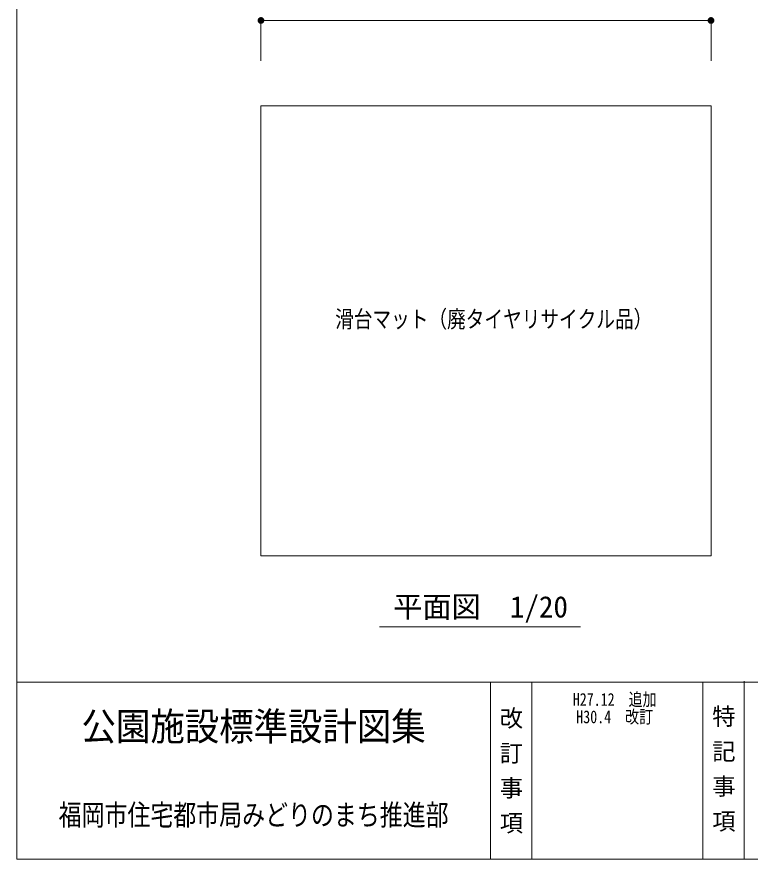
# Model space of a CAD drawing. Units: millimetres, scale not verified. Extents: x 303 to 5780, y 4488 to 8222.
# Drawn here: x 303 to 1933, y 4488 to 6359 of the extents above; entities that cross this region are included whole.
import ezdxf
from ezdxf.enums import TextEntityAlignment as Align

# ---------------------------------------------------------------- set-up
doc = ezdxf.new("R2010")
doc.units = ezdxf.units.MM
doc.header["$LTSCALE"] = 20
for name, color, linetype, lineweight in [('_0-0_', 7, 'Continuous', 13), ('寸法', 1, 'Continuous', 13), ('本体', 7, 'Continuous', 13)]:
    doc.layers.add(name, color=color, linetype=linetype, lineweight=lineweight)
doc.styles.add('@ＭＳ ゴシック', font='')
doc.styles.add('ＭＳ ゴシック', font='')
doc.styles.get('@ＭＳ ゴシック').set_extended_font_data('@MS Gothic')
doc.styles.get('ＭＳ ゴシック').set_extended_font_data('MS Gothic')

# ---------------------------------------------------------------- blocks, each defined once
blk = doc.blocks.new('filled_dot')
at = {"color": 0, "linetype": 'Continuous', "lineweight": -2, "const_width": 1.25}
blk.add_lwpolyline([(-0.625, 0, 1), (0.625, 0, 1)], format="xyb", close=True, dxfattribs=at)

msp = doc.modelspace()

# ---------------------------------------------------------------- linework, layer by layer
at = {"layer": '_0-0_'}
for p, q in [((1919.57, 4883.48), (1919.57, 4488.42)), ((1355.4, 4881.57), (1355.4, 4488.42)), ((1447.32, 4881.57), (1447.32, 4488.42)), ((1827.64, 4881.57), (1827.64, 4488.42))]:
    msp.add_line(p, q, dxfattribs=at)
at = {"layer": '_0-0_', "color": 6}
msp.add_line((303.28, 4881.57), (5779.54, 4881.57), dxfattribs=at)
msp.add_lwpolyline([(5779.54, 8112.05), (303.28, 8112.05), (303.28, 4488.42), (5779.54, 4488.42)], close=True, dxfattribs=at)
at = {"layer": '寸法'}
for p, q in [((845.63, 6351.39), (1845.63, 6351.39)), ((845.63, 6261.94), (845.63, 6351.39)), ((1845.63, 6261.94), (1845.63, 6351.39))]:
    msp.add_line(p, q, dxfattribs=at)
at = {"layer": '寸法', "color": 3}
msp.add_line((1108.86, 5004.65), (1555.91, 5004.65), dxfattribs=at)
at = {"layer": '本体'}
for p, q in [((845.63, 6161.94), (1845.63, 6161.94)), ((845.63, 5161.94), (845.63, 6161.94)), ((1845.63, 5161.94), (1845.63, 6161.94)), ((845.63, 5161.94), (1845.63, 5161.94))]:
    msp.add_line(p, q, dxfattribs=at)

# ---------------------------------------------------------------- block references
at = {"layer": '寸法', "xscale": 6, "yscale": 6}
msp.add_blockref('filled_dot', (845.63, 6351.39), dxfattribs=at)
at = {"layer": '寸法', "xscale": 6, "yscale": 6, "rotation": 180}
msp.add_blockref('filled_dot', (1845.63, 6351.39), dxfattribs=at)

# ---------------------------------------------------------------- texts
at = {"layer": '_0-0_', "style": 'ＭＳ ゴシック'}
for s, height, width, p in [('H27.12\u3000追加', 28.48, 0.8, (1631.61, 4843.25)), ('公園施設標準設計図集', 62.28, 0.9, (829.34, 4783.29)), ('H30.4\u3000改訂', 28.48, 0.8, (1631.61, 4804.6)), ('福岡市住宅都市局みどりのまち推進部', 46.71, 0.8, (829.34, 4586.71))]:
    msp.add_text(s, height=height, dxfattribs=dict(at, width=width)).set_placement(p, align=Align.MIDDLE_CENTER)
at = {"layer": '_0-0_', "style": '@ＭＳ ゴシック'}
for s, p in [('特 記 事 項', (1873.61, 4689.63)), ('改 訂 事 項', (1401.36, 4685.71))]:
    msp.add_text(s, height=37.98, rotation=270, dxfattribs=at).set_placement(p, align=Align.MIDDLE_CENTER)
at = {"layer": '寸法', "color": 3, "style": 'ＭＳ ゴシック', "width": 0.8}
msp.add_text('滑台マット（廃タイヤリサイクル品）', height=37.98, dxfattribs=at).set_placement((1010.56, 5657.76), align=Align.BOTTOM_LEFT)
at = {"layer": '寸法', "color": 3, "style": 'ＭＳ ゴシック'}
msp.add_text('平面図\u30001/20', height=47.47, dxfattribs=at).set_placement((1139.69, 5010.97), align=Align.BOTTOM_LEFT)

doc.saveas('drawing.dxf')
